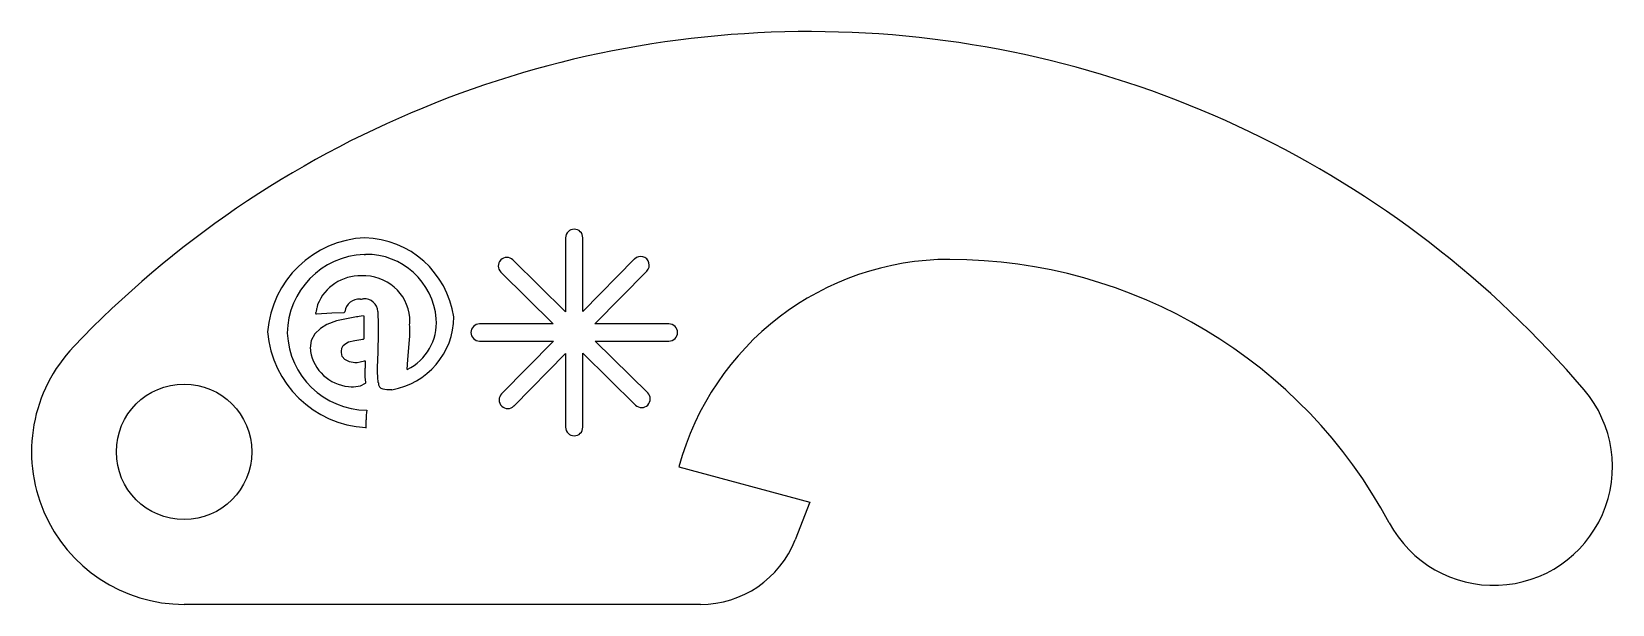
# Model space of a CAD drawing. Extents: x -4.84 to -3, y 6.48 to 7.15.
import ezdxf

# ---------------------------------------------------------------- set-up
doc = ezdxf.new("R2010")
doc.units = 0
doc.layers.get('0').update_dxf_attribs({"linetype": 'CONTINUOUS'})

msp = doc.modelspace()

# ---------------------------------------------------------------- linework, layer by layer
at = {"color": 7, "linetype": 'CONTINUOUS'}
for p, q in [((-4.2196, 6.9077), (-4.2196, 6.8216)), ((-4.1996, 6.8221), (-4.1996, 6.9077)), ((-4.4537, 6.8884), (-4.4522, 6.8884)), ((-4.295, 6.8678), (-4.234, 6.8077)), ((-4.2196, 6.8216), (-4.2809, 6.882)), ((-4.1395, 6.8831), (-4.1996, 6.8221)), ((-4.1857, 6.8077), (-4.1253, 6.869)), ((-4.4515, 6.8634), (-4.457, 6.8634)), ((-4.458, 6.8364), (-4.4567, 6.8364)), ((-4.4546, 6.817), (-4.4594, 6.8161)), ((-4.4537, 6.7909), (-4.4537, 6.8161)), ((-4.4376, 6.8222), (-4.4376, 6.821)), ((-4.4005, 6.8003), (-4.4005, 6.8033)), ((-4.234, 6.8077), (-4.3196, 6.8077)), ((-4.0996, 6.8077), (-4.1857, 6.8077)), ((-4.4543, 6.7899), (-4.4537, 6.7909)), ((-4.4021, 6.7754), (-4.4015, 6.7851)), ((-4.3196, 6.7877), (-4.2335, 6.7877)), ((-4.2335, 6.7877), (-4.2939, 6.7264)), ((-4.1242, 6.7276), (-4.1852, 6.7877)), ((-4.1852, 6.7877), (-4.0996, 6.7877)), ((-4.4801, 6.7745), (-4.4801, 6.7757)), ((-4.4522, 6.7572), (-4.4522, 6.7639)), ((-4.2797, 6.7123), (-4.2196, 6.7733)), ((-4.2196, 6.7733), (-4.2196, 6.6877)), ((-4.1996, 6.6877), (-4.1996, 6.7738)), ((-4.1996, 6.7738), (-4.1383, 6.7134)), ((-4.4525, 6.7505), (-4.4525, 6.7538)), ((-4.4385, 6.7572), (-4.4385, 6.752)), ((-4.4224, 6.7313), (-4.4215, 6.7313)), ((-4.4513, 6.6892), (-4.4513, 6.6962)), ((-4.0879, 6.6417), (-3.9358, 6.6008)), ((-3.9358, 6.6008), (-3.9529, 6.557)), ((-4.0629, 6.4819), (-4.6628, 6.4819))]:
    msp.add_line(p, q, dxfattribs=at)
at = {"color": 7, "linetype": 'CONTINUOUS', "flags": 128}
for points in [[(-4.4567, 6.8364), (-4.4556, 6.8367), (-4.4546, 6.8367)], [(-4.4625, 6.8158), (-4.4742, 6.8137), (-4.4857, 6.8111), (-4.4968, 6.8069), (-4.5044, 6.8023), (-4.5108, 6.7962), (-4.515, 6.7884), (-4.5163, 6.7796)], [(-4.5099, 6.821), (-4.5101, 6.8204), (-4.5102, 6.8201), (-4.5101, 6.8198), (-4.5099, 6.8196), (-4.5096, 6.8195), (-4.509, 6.8194)], [(-4.509, 6.8243), (-4.5094, 6.8224), (-4.5099, 6.821)], [(-4.5087, 6.8258), (-4.5089, 6.825), (-4.509, 6.8243)], [(-4.509, 6.8194), (-4.4913, 6.8204), (-4.4774, 6.821)], [(-4.5077, 6.8301), (-4.5083, 6.8277), (-4.5087, 6.8258)], [(-4.4594, 6.8161), (-4.4611, 6.8159), (-4.4625, 6.8158)], [(-4.4376, 6.821), (-4.4374, 6.8075), (-4.4373, 6.7969)], [(-4.4373, 6.7969), (-4.4377, 6.7747), (-4.4385, 6.7572)], [(-4.4015, 6.7851), (-4.4007, 6.7936), (-4.4005, 6.8003)], [(-4.4008, 6.8067), (-4.4007, 6.8084), (-4.4005, 6.8097)], [(-4.4005, 6.8033), (-4.4006, 6.8052), (-4.4008, 6.8067)], [(-4.5163, 6.7796), (-4.5161, 6.7774), (-4.5159, 6.7757)], [(-4.4801, 6.7757), (-4.4796, 6.7794), (-4.4779, 6.7826), (-4.4751, 6.7851), (-4.4718, 6.7867), (-4.4646, 6.7885), (-4.4573, 6.7897)], [(-4.4573, 6.7897), (-4.4556, 6.7898), (-4.4543, 6.7899)], [(-4.4646, 6.7624), (-4.4706, 6.7636), (-4.476, 6.7663), (-4.4791, 6.7699), (-4.4801, 6.7745)], [(-4.4619, 6.7626), (-4.4634, 6.7625), (-4.4646, 6.7624)], [(-4.4534, 6.7645), (-4.4581, 6.7631), (-4.4619, 6.7626)], [(-4.4522, 6.7639), (-4.4523, 6.7644), (-4.4523, 6.7646), (-4.4525, 6.7648), (-4.4527, 6.7649), (-4.453, 6.7648), (-4.4534, 6.7645)], [(-4.4036, 6.7548), (-4.403, 6.7663), (-4.4021, 6.7754)], [(-4.4525, 6.7538), (-4.4524, 6.7557), (-4.4522, 6.7572)], [(-4.4515, 6.7399), (-4.4523, 6.7458), (-4.4525, 6.7505)], [(-4.4522, 6.7389), (-4.4517, 6.7394), (-4.4515, 6.7399)], [(-4.4385, 6.752), (-4.4382, 6.7454), (-4.4376, 6.7402)], [(-4.437, 6.7393), (-4.4369, 6.7369), (-4.4359, 6.7347), (-4.4341, 6.7331), (-4.4319, 6.7321), (-4.4272, 6.7313), (-4.4224, 6.7313)], [(-4.4719, 6.735), (-4.4687, 6.7345), (-4.4661, 6.7344)], [(-4.4661, 6.7344), (-4.4579, 6.7358), (-4.4522, 6.7389)], [(-4.4515, 6.6873), (-4.4515, 6.6871), (-4.4515, 6.687), (-4.4514, 6.687), (-4.4514, 6.687), (-4.4514, 6.687), (-4.4514, 6.687), (-4.4514, 6.687), (-4.4514, 6.687), (-4.4514, 6.687), (-4.4513, 6.6871), (-4.4513, 6.6873), (-4.4513, 6.6892)]]:
    msp.add_lwpolyline(points, dxfattribs=at)
at = {"color": 7, "linetype": 'CONTINUOUS'}
msp.add_circle((-4.6628, 6.6591), 0.0787, dxfattribs=at)
for centre, radius, start, end in [((-3.9364, 5.9661), 1.1811, 40.3664, 136.3487), ((-4.4473, 6.7891), 0.1188, 92.635, 175.4851), ((-4.4559, 6.8004), 0.1074, 8.2375, 88.3563), ((-4.2096, 6.9077), 0.01, 360, 180), ((-4.45, 6.7954), 0.093, 92.2969, 179.0682), ((-4.4508, 6.8072), 0.0812, 4.5788, 90.9652), ((-4.2879, 6.8749), 0.01, 45.4137, 225.4137), ((-4.1324, 6.876), 0.01, 315.4137, 135.4137), ((-3.7736, 6.5571), 0.3255, 89.9669, 164.9321), ((-3.7737, 6.303), 0.5795, 28.1814, 89.9669), ((-4.4585, 6.8106), 0.0529, 88.3585, 158.3776), ((-4.4535, 6.8105), 0.053, 359.137, 87.8835), ((-4.4595, 6.8198), 0.0167, 84.5907, 172.8638), ((-4.4534, 6.8209), 0.0159, 4.6627, 94.2321), ((-4.4772, 6.822), 0.00102, 257.7776, 353.2978), ((-4.4545, 6.8162), 0.000856, 355.3589, 94.6411), ((-4.4358, 6.8164), 0.0863, 279.5364, 359.5859), ((-4.4303, 6.8091), 0.0606, 296.1602, 4.304), ((-4.4452, 6.808), 0.1209, 184.5296, 267.0119), ((-4.4495, 6.8009), 0.0935, 182.4278, 269.2882), ((-4.3196, 6.7977), 0.01, 90, 270), ((-4.0996, 6.7977), 0.01, 270, 90), ((-4.6628, 6.6591), 0.1772, 136.3487, 270), ((-4.4675, 6.7839), 0.0491, 189.6074, 264.8458), ((-4.4369, 6.74), 0.000722, 163.0495, 260.4695), ((-4.2868, 6.7194), 0.01, 135.4137, 315.4137), ((-4.1313, 6.7205), 0.01, 225.4137, 45.4137), ((-3.1414, 6.6418), 0.1378, 208.1814, 40.3664), ((-4.4019, 6.6991), 0.0495, 170.3491, 183.3659), ((-4.2096, 6.6877), 0.01, 180, 0), ((-4.0629, 6.6), 0.1181, 270, 338.6372)]:
    msp.add_arc(centre, radius, start, end, dxfattribs=at)

doc.saveas('drawing.dxf')
